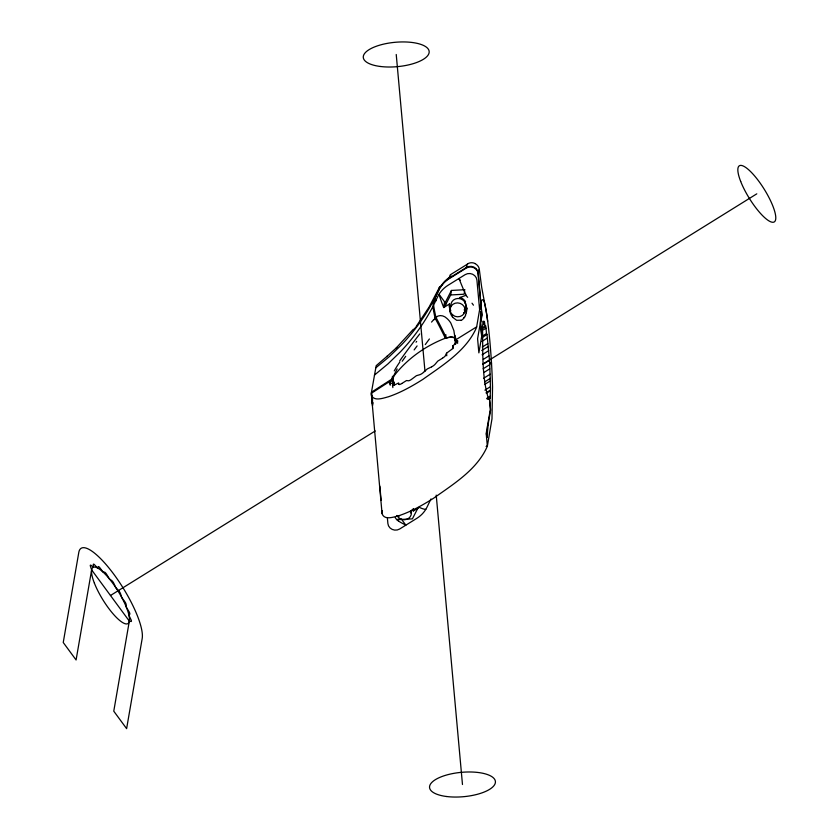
<?xml version="1.0" encoding="UTF-8"?>
<svg xmlns="http://www.w3.org/2000/svg" width="839" height="839" viewBox="0 0 839 839"><rect width="100%" height="100%" fill="white"/><g stroke="black" fill="none" stroke-linecap="round" stroke-linejoin="round"><path stroke-width="1.26" d="M487.302 398.64L489.441 397.308L490.102 398.431L490.5 388.761L489.682 362.375L487.029 334.53L481.481 337.949M393.89 383.853L393.942 383.203M487.648 425.016L487.197 435.766L486.672 430.659M490.322 378.379L484.785 381.818M393.04 383.35L392.694 379.522L371.289 393.323L382.07 513.646C384.325 520.694 394.141 516.887 399.207 515.597C411.393 511.486 422.678 505.109 433.532 498.282C453.584 483.967 477.223 469.62 487.344 446.222L486.19 433.48L490.375 409.222L489.347 397.833L487.218 399.165M413.396 510.867L413.113 508.738M91.64 569.901L76.087 659.968L63.24 642.506L78.793 552.44A55.605 14.693 58.1 0 1 114.094 574.621A55.605 14.693 58.1 0 1 142.179 638.573L126.616 728.64L113.768 711.178L129.332 621.112L91.64 569.901L90.444 566.294A3.01 0.797 58.1 0 1 91.094 565.36L93.517 567.195L93.286 564.605A3.01 0.797 58.1 0 1 94.629 564.857L97.429 567.909L98.194 566.65A3.01 0.797 58.1 0 1 100.082 568.045L102.924 571.946L104.581 572.177A3.01 0.797 58.1 0 1 106.784 574.547L109.322 578.826L111.681 580.515A3.01 0.797 58.1 0 1 113.936 583.577L115.866 587.72L118.645 590.656A3.01 0.797 58.1 0 1 120.669 594.043L121.76 597.557L124.612 601.385A3.01 0.797 58.1 0 1 126.175 604.688L126.301 607.142L128.891 611.411A3.01 0.797 58.1 0 1 129.793 614.221L128.923 615.323L130.936 619.507A3.01 0.797 58.1 0 1 131.073 621.5L129.332 621.112M372.516 398.85L372.495 403.559L371.467 392.212L376.187 365.689L387.261 356.114M373.009 402.689L372.526 405.52L371.362 392.778M382.311 510.678L382.07 513.646M396.857 515.545L397.518 516.174M433.637 311.017C432.452 306.35 432.872 301.232 435.336 297.037M435.63 296.45L433.585 305.197L437.518 297.09A30.057 27.792 9.8 0 1 448.036 285.281L465.163 274.636A7.52 6.943 9.8 0 1 476.919 280.058L479.614 309.727M443.621 307.378L444.576 301.841M451.445 290.441L445.708 301.641L444.932 306.151L450.669 294.95L451.445 290.441L464.9 289.707M445.929 334.761L445.341 338.201C425.782 345.752 407.764 358.473 394.75 374.939A29.05 7.981 -36.3 0 0 392.82 378.945L393.281 383.989M455.178 344.273L455.042 335.453M455.577 344.441L455.703 337.949M464.701 290.839L464.114 294.227L450.669 294.95M466.505 307.315L465.414 302.869M480.747 303.141L476.562 327.399C466.432 350.807 442.803 365.154 422.751 379.459C411.897 386.286 400.612 392.673 388.415 396.774C383.36 398.074 373.544 401.881 371.278 394.823M486.41 434.308L486.704 432.62L487.312 437.297L487.795 426.285L490.605 410.04L489.441 397.308M480.852 302.575C484.512 290.755 487.081 319.292 487.679 321.232M392.914 378.42L371.467 392.212M443.726 307.651A48.431 44.782 9.8 0 1 445.677 306.319L449.494 303.959L449.694 311.363M481.838 329.003L485.162 326.937L485.582 325.868L482.236 327.976M393.743 375.683L397.162 368.94M490.396 390.114L485.97 392.872M445.488 355.495L446.547 353.188L451.12 349.8A3.062 0.839 -36.3 0 0 453.333 347.273M416.081 326.644L429.054 307.126L439.867 286.56A48.672 4.457 86.9 0 0 438.755 289.927L435.483 297.1M435.735 296.597L438.65 290.493A30.057 27.792 9.8 0 1 449.169 278.695L466.306 268.05A7.52 6.943 9.8 0 1 478.062 273.462L481.785 314.489L477.59 338.746L478.87 352.883L482.561 331.499C482.876 353.953 481.964 378.2 488.676 399.395A28.998 2.653 86.9 0 0 489.347 397.833M430.973 498.953L427.303 506.557A30.057 27.792 9.8 0 1 416.784 518.366L399.647 529.01A7.52 6.943 9.8 0 1 387.891 523.599L387.387 518.03M389.915 382.668A2.832 0.776 -36.3 0 0 390.376 383.696L393.848 382.605L392.61 385.007L392.851 387.587M418.137 507.658L412.389 518.859L398.945 519.582M402.206 361.231L405.688 356.323M490.28 363.696L491.444 362.144A73.161 6.702 86.9 0 0 487.837 322.48L487.449 319.281A51.294 4.698 86.9 0 0 486.756 314.31L481.691 287.326L479.31 269.487A7.509 6.418 18.8 0 0 475.031 263.614M414.277 329.098L415.179 327.871M416.06 342.218L416.658 341.41M431.55 322.092L433.91 319.407M413.386 329.234L396.291 347.891M392.694 379.522L389.967 382.647L390.208 385.237M434.864 318.421L434.959 317.541M423.506 372.39L427.282 368.94L431.571 366.874M386.748 356.596L396.805 347.419M452.85 348.657L452.62 346.077L456.5 342.606A2.832 0.776 -36.3 0 0 457.465 340.686M446.715 337.792L446.379 337.886A133.38 31.232 64 0 0 435.976 317.415C439.017 314.352 443.988 315.485 446.778 318.327A29.868 24.341 -48.7 0 1 450.847 323.099L453.878 330.608L455.304 340.11L476.657 326.843M375.652 367.943L389.212 356.732L401.566 344.756A224.674 207.726 9.8 0 0 434.141 299.366M374.425 375.106L387.975 363.885L400.329 351.919A224.674 207.726 9.8 0 0 432.903 306.529M393.879 381.672L393.743 383.843M401.734 383.538L406.475 380.56L408.467 380.78A3.681 1.007 -36.3 0 0 411.876 379.092L416.417 375.694L419.773 374.708A3.807 1.049 -36.3 0 0 423.496 372.39M449.274 278.129L466.4 267.484A48.704 4.457 86.9 0 1 467.543 264.075L450.417 274.72A48.704 4.457 86.9 0 0 449.274 278.118A30.057 27.792 9.8 0 0 438.755 289.937M481.586 330.944L486.012 328.196L485.655 325.899M482.068 336.324L486.494 333.565L486.012 328.196M481.922 341.41L487.459 337.96M482.257 347.063L487.795 343.623M481.733 350.534L488.371 346.413M482.11 354.761L488.759 350.629M483.369 359.333L488.906 355.893M110.486 595.501L375.243 430.963M483.149 363.906L756.799 193.83M482.834 364.325L489.494 360.309M483.107 368.803L489.745 364.671M484.166 372.338L489.703 368.887M483.547 378.326L490.196 374.194M484.543 384.503L490.07 381.063M484.89 390.156L490.427 386.716M486.662 392.998L489.986 390.932M486.84 398.326L490.165 396.26M486.106 446.484L487.438 445.656L491.99 418.818L492.545 386.831A66.491 6.083 86.9 0 0 491.539 363.738M442.468 358.222L437.748 361.127L435.179 364.189A3.681 1.007 -36.3 0 1 431.603 366.832M414.854 510.081L417.193 508.623A48.431 44.782 9.8 0 0 419.143 507.291M414.508 510.29L413.365 510.982A9.019 8.338 9.8 0 0 413.585 508.969M394.257 385.132L398.63 382.962L399.039 384.356M400.497 518.733L396.648 519.603L395.2 517.632M460.8 320.204L456.678 320.309L452.588 317.247M467.669 297.3L465.823 295.338L459.531 297.677A9.019 8.338 9.8 0 1 461.681 298.338M455.241 340.655L457.402 340.739L457.633 343.329M425.803 509.367L424.387 509.2A86.732 22.915 58.1 0 1 420.297 507.794L419.332 507.375M398.326 520.893L396.648 519.603M460.412 280.478L458.954 278.496L462.572 287.337A62.663 16.56 58.1 0 0 464.806 292.433L466.211 295.338M472.011 303.204L473.458 305.176M446.065 303.865L439.017 294.279L440.003 297.488A86.732 22.915 58.1 0 0 442.866 305.427L443.579 307.294M401.493 519.226L405.856 525.151L401.147 522.676A62.663 16.56 58.1 0 1 398.336 520.914M464.701 302.501L465.299 303.529M434.717 298.6L436.018 300.813M486.494 333.565L487.008 334.499M453.207 347.346L452.62 346.077M435.976 317.32L435.284 314.373A100.271 23.482 64 0 1 434.036 307.955L433.616 305.375M435.084 318.107L435.105 318.191A140.627 32.931 64 0 1 445.352 338.19L450.983 337.037L454.455 337.834A29.05 7.981 -36.3 0 1 455.304 340.11M485.162 326.937L484.397 321.358L483.967 324.536L483.17 321.075L481.649 334.677L480.621 323.33L482.006 315.307L478.157 272.895A48.714 4.457 86.9 0 1 479.31 269.487M481.492 316.177L480.862 311.5L480.401 322.512L481.68 336.638M446.547 353.188L446.778 355.767M396.228 54.483L424.974 371.268M436.217 495.115L462.478 784.517M393.848 382.605L394.078 385.185M379.836 486.117L381.116 500.254M491.444 362.144L491.539 363.738M394.278 385.091A3.062 0.839 -36.3 0 1 392.495 385.08M401.734 383.496A3.398 0.933 -36.3 0 1 398.945 384.43M445.582 355.442A3.398 0.933 -36.3 0 1 442.478 358.169M466.683 307.305A15.427 14.473 26.8 0 1 466.253 312.842M466.169 312.821A16.423 15.322 27.1 0 1 465.414 315.286M465.593 315.338A13.529 12.449 -6.8 0 1 464.502 317.404M464.271 317.278A10.561 9.156 -23.8 0 1 463.873 317.824M463.998 317.876A6.743 5.726 -26.2 0 1 460.947 320.498M452.63 317.215A20.797 16.644 -57.5 0 1 449.809 311.3M466.966 308.385A9.019 8.338 9.8 0 1 463.558 312.884M450.805 310.461A9.019 8.338 9.8 0 1 449.494 303.959M460.202 297.426A14.116 11.494 -82.4 0 1 465.54 301.631M399.574 515.891A14.116 8.38 -36.3 0 1 397.959 515.607M392.012 378.924A30.561 12.522 -38 0 1 392.568 376.218M394.246 370.922A36.717 8.589 -50.4 0 1 399.825 362.008M399.689 360.917A57.891 4.394 -53.5 0 1 419.752 333.932M414.13 349.926A76.548 1.835 -53.6 0 1 417.098 345.92M425.279 344.588A77.524 11.861 -55.9 0 1 429.411 338.956M434.067 319.743A37.975 25.432 -81.3 0 1 435.011 318.757M434.917 317.362A100.628 23.565 64 0 1 433.637 311.017M446.663 337.844A32.92 9.04 -36.3 0 1 454.675 337.907M440.706 286.928A29.868 26.858 -13 0 1 451.351 276.041M466.4 267.484A7.52 6.943 9.8 0 1 478.157 272.895M467.48 263.991A7.582 7.257 32.3 0 1 475.073 263.519M411.016 510.731A7.52 6.943 9.8 0 1 406.684 519.351A7.52 6.943 9.8 0 1 397.088 515.513M450.942 306.151A7.52 6.943 9.8 0 1 460.422 298.778A7.52 6.943 9.8 0 1 464.187 309.969M412.064 509.797A7.52 6.943 9.8 0 1 410.491 512.923M452.777 315.055A7.52 6.943 9.8 0 0 464.995 311.259A7.52 6.943 9.8 0 0 455.074 303.236A7.52 6.943 9.8 0 0 452.777 315.055M94.388 583.147A33.067 8.736 58.1 0 0 127.213 623.88A33.067 8.736 58.1 0 0 109.857 579.476A33.067 8.736 58.1 0 0 94.388 583.147M380.476 66.491A33.067 12.228 -5.2 0 0 429.169 51.599A33.067 12.228 -5.2 0 0 379.05 45.348A33.067 12.228 -5.2 0 0 380.476 66.491M740.701 181.476A33.067 8.736 58.1 0 0 773.537 222.209A33.067 8.736 58.1 0 0 756.17 177.816A33.067 8.736 58.1 0 0 740.701 181.476M446.715 796.526A33.067 12.228 -5.2 0 0 495.419 781.633A33.067 12.228 -5.2 0 0 445.299 775.393A33.067 12.228 -5.2 0 0 446.715 796.526"/></g></svg>
